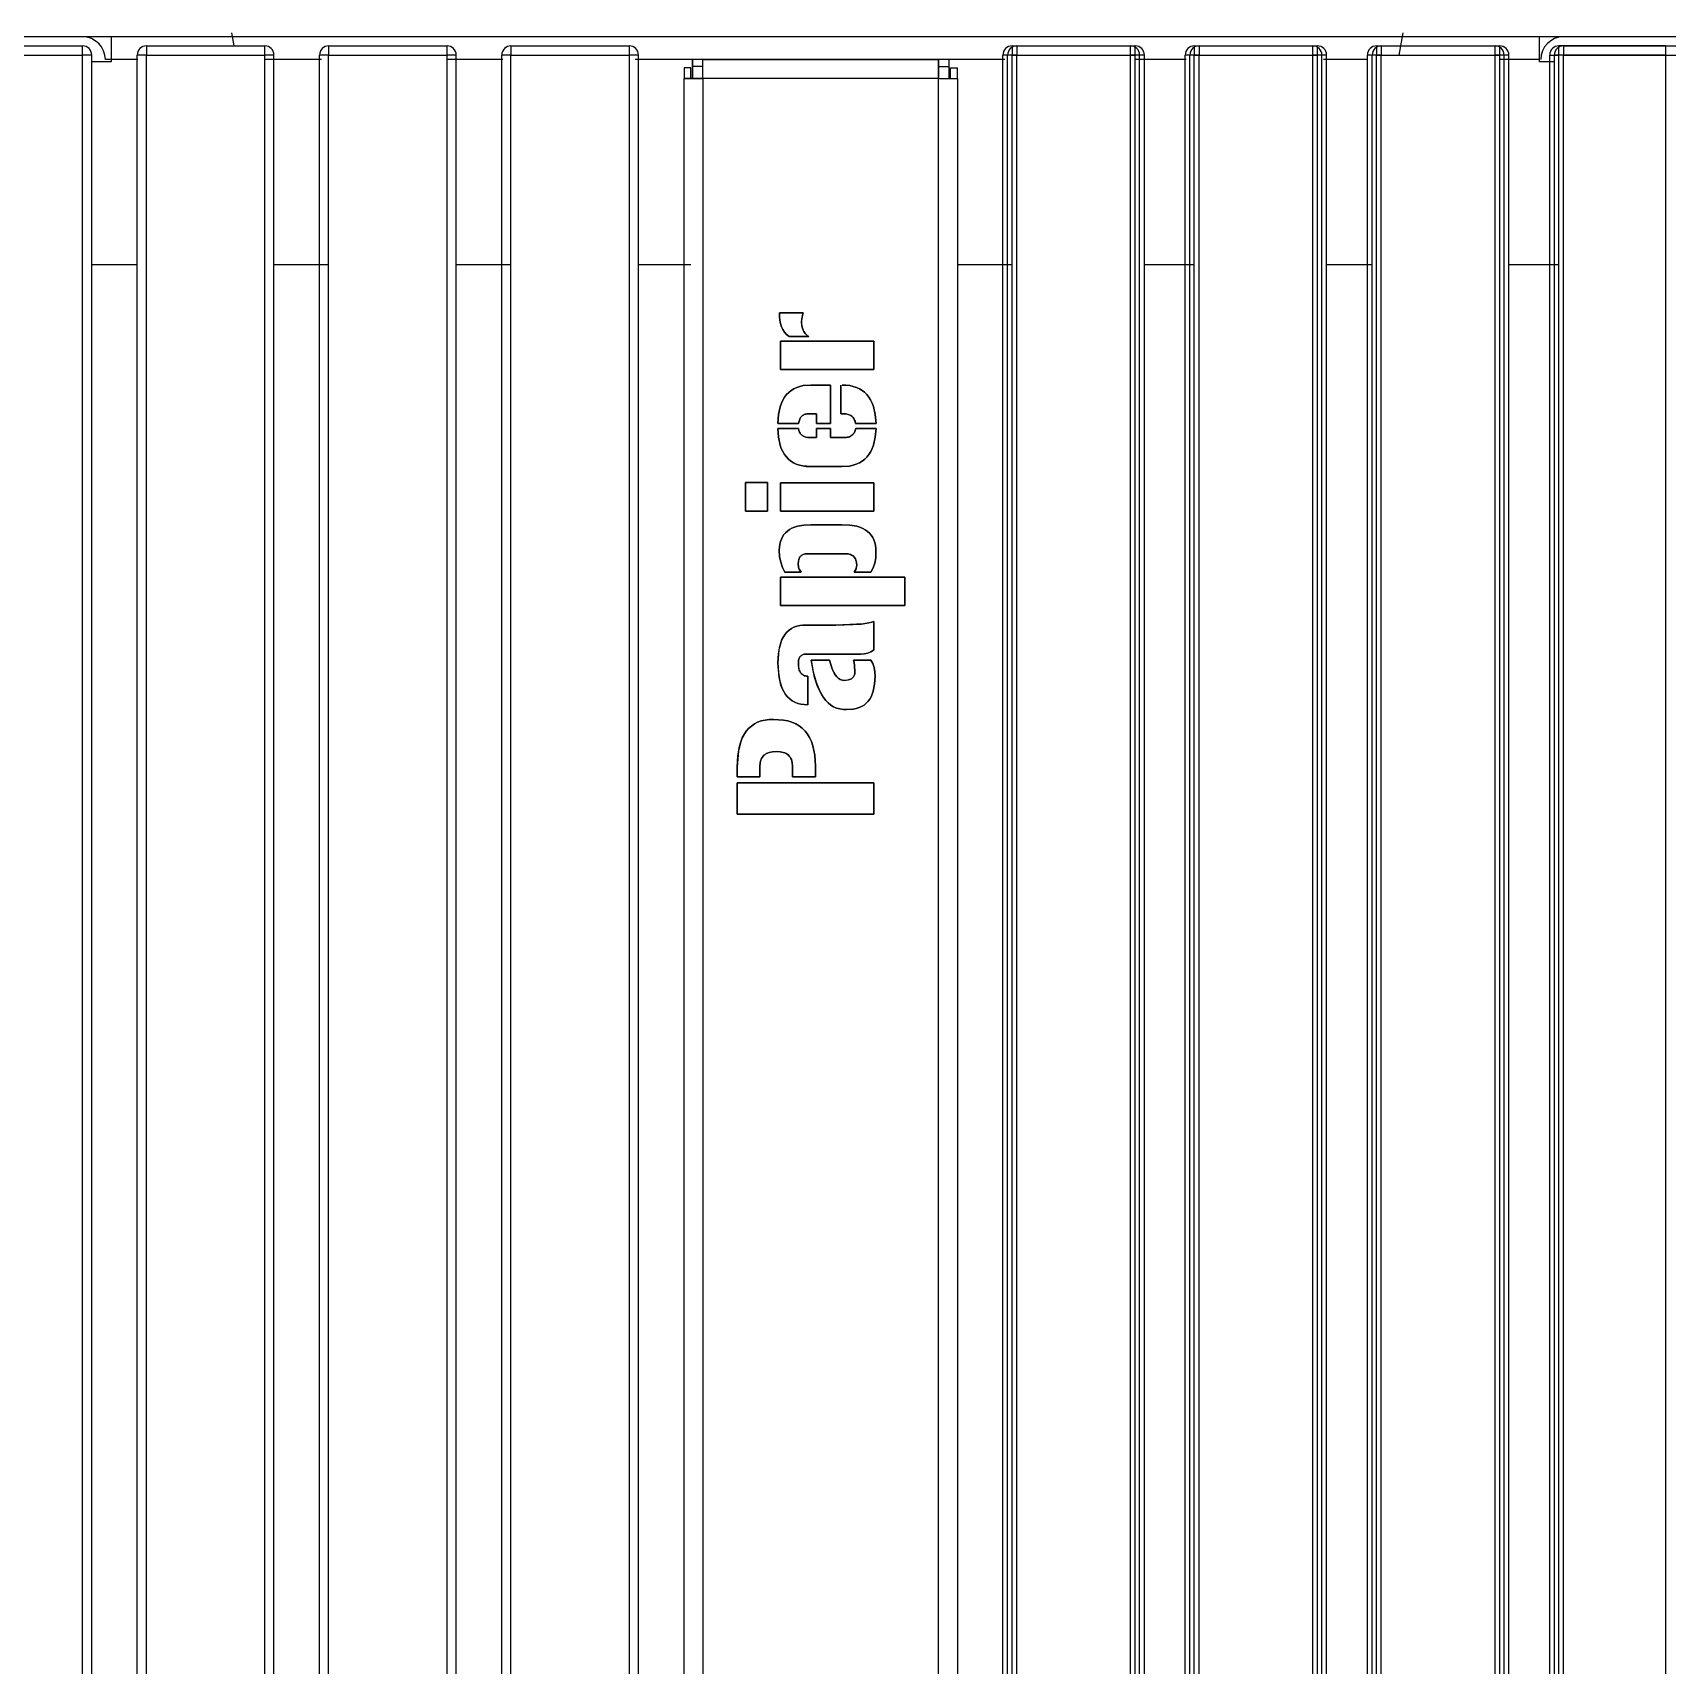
# Model space of a CAD drawing. Header units: millimetres. Extents: x 10366 to 18128, y 24546 to 29685.
# Drawn here: x 16968.2 to 17326.9, y 28093.4 to 28451.8 of the extents above; entities that cross this region are included whole.
import ezdxf

# ---------------------------------------------------------------- set-up
doc = ezdxf.new("R2010")
doc.units = ezdxf.units.MM
doc.header["$LTSCALE"] = 3
doc.layers.add('DomyÅ›lny', color=7, linetype='Continuous')

msp = doc.modelspace()

# ---------------------------------------------------------------- linework, layer by layer
at = {"layer": 'DomyÅ›lny'}
for p, q in [((16953.13, 28448.94), (16979.13, 28448.94)), ((17677.13, 28450.94), (16966.13, 28450.94)), ((16993.13, 28448.94), (17019.13, 28448.94)), ((17012.4, 28448.94), (17011.89, 28451.84)), ((17033.13, 28448.94), (17059.13, 28448.94)), ((17073.13, 28448.94), (17099.13, 28448.94)), ((17183.11, 28448.94), (17209.11, 28448.94)), ((17184.15, 28448.94), (17210.15, 28448.94)), ((17223.11, 28448.94), (17249.11, 28448.94)), ((17224.15, 28448.94), (17250.15, 28448.94)), ((17263.11, 28448.94), (17289.11, 28448.94)), ((17264.15, 28448.94), (17290.15, 28448.94)), ((17268.89, 28451.83), (17268.03, 28446.94)), ((17326.62, 28448.94), (17303.11, 28448.94)), ((17304.15, 28448.94), (17330.15, 28448.94)), ((16953.13, 28446.94), (16979.13, 28446.94)), ((16979.13, 27740.94), (16979.13, 28446.94)), ((16981.13, 27740.94), (16981.13, 28446.94)), ((16985.38, 28445.44), (16981.13, 28445.44)), ((16987.13, 28445.92), (16984.13, 28445.92)), ((16985.38, 28445.92), (16985.38, 28445.44)), ((16991.25, 28445.92), (16985.38, 28445.92)), ((16991.13, 27740.94), (16991.13, 28446.94)), ((16993.13, 27740.94), (16993.13, 28446.94)), ((16993.13, 28446.94), (17019.13, 28446.94)), ((17019.13, 27740.94), (17019.13, 28446.94)), ((17031.56, 28445.92), (17019.13, 28445.92)), ((17021.13, 27740.94), (17021.13, 28446.94)), ((17031.13, 27740.94), (17031.13, 28446.94)), ((17033.13, 27740.94), (17033.13, 28446.94)), ((17033.13, 28446.94), (17059.13, 28446.94)), ((17059.13, 27740.94), (17059.13, 28446.94)), ((17071.35, 28445.92), (17059.13, 28445.92)), ((17061.13, 27740.94), (17061.13, 28446.94)), ((17071.13, 27740.94), (17071.13, 28446.94)), ((17073.13, 27740.94), (17073.13, 28446.94)), ((17073.13, 28446.94), (17099.13, 28446.94)), ((17099.13, 27740.94), (17099.13, 28446.94)), ((17181.55, 28445.92), (17100.43, 28445.92)), ((17101.13, 27740.94), (17101.13, 28446.94)), ((17112.98, 28444.44), (17112.98, 28445.94)), ((17115.26, 28445.94), (17112.98, 28445.94)), ((17115.26, 28444.44), (17115.26, 28445.94)), ((17115.26, 28445.94), (17167, 28445.94)), ((17167, 28444.44), (17167, 28445.94)), ((17169.28, 28445.94), (17167, 28445.94)), ((17169.28, 28444.44), (17169.28, 28445.94)), ((17181.11, 27740.94), (17181.11, 28446.94)), ((17182.15, 27740.94), (17182.15, 28446.94)), ((17183.11, 27740.94), (17183.11, 28446.94)), ((17183.11, 28446.94), (17209.11, 28446.94)), ((17184.15, 27740.94), (17184.15, 28446.94)), ((17184.15, 28446.94), (17210.15, 28446.94)), ((17209.11, 27740.94), (17209.11, 28446.94)), ((17210.15, 27740.94), (17210.15, 28446.94)), ((17221.35, 28445.92), (17210.15, 28445.92)), ((17211.11, 27740.94), (17211.11, 28446.94)), ((17212.15, 27740.94), (17212.15, 28446.94)), ((17221.11, 27740.94), (17221.11, 28446.94)), ((17222.15, 27740.94), (17222.15, 28446.94)), ((17223.11, 27740.94), (17223.11, 28446.94)), ((17223.11, 28446.94), (17249.11, 28446.94)), ((17224.15, 28446.94), (17250.15, 28446.94)), ((17224.15, 27740.94), (17224.15, 28446.94)), ((17249.11, 27740.94), (17249.11, 28446.94)), ((17250.15, 27740.94), (17250.15, 28446.94)), ((17251.11, 27740.94), (17251.11, 28446.94)), ((17261.14, 28445.92), (17251.45, 28445.92)), ((17252.15, 27740.94), (17252.15, 28446.94)), ((17261.11, 27740.94), (17261.11, 28446.94)), ((17262.15, 27740.94), (17262.15, 28446.94)), ((17263.11, 27740.94), (17263.11, 28446.94)), ((17263.11, 28446.94), (17289.11, 28446.94)), ((17264.15, 28446.94), (17290.15, 28446.94)), ((17264.15, 27740.94), (17264.15, 28446.94)), ((17289.11, 27740.94), (17289.11, 28446.94)), ((17290.15, 27740.94), (17290.15, 28446.94)), ((17298.88, 28445.92), (17290.15, 28445.92)), ((17291.11, 27740.94), (17291.11, 28446.94)), ((17292.15, 27740.94), (17292.15, 28446.94)), ((17298.88, 28445.44), (17298.88, 28445.92)), ((17302.15, 28445.44), (17298.88, 28445.44)), ((17301.11, 27740.94), (17301.11, 28446.94)), ((17302.15, 27740.94), (17302.15, 28446.94)), ((17326.62, 28446.94), (17303.11, 28446.94)), ((17303.11, 27740.94), (17303.11, 28446.94)), ((17304.15, 27740.94), (17304.15, 28446.94)), ((17304.15, 28446.94), (17330.15, 28446.94)), ((17326.62, 27740.94), (17326.62, 28446.94)), ((17111.13, 28444.09), (17111.13, 28441.81)), ((17112.63, 28444.09), (17111.13, 28444.09)), ((17112.63, 28441.81), (17111.13, 28441.81)), ((17111.13, 27745.07), (17111.13, 28441.81)), ((17112.63, 28441.81), (17112.63, 28444.09)), ((17115.26, 28444.44), (17112.98, 28444.44)), ((17115.26, 28441.81), (17115.26, 27745.07)), ((17167, 28441.81), (17115.26, 28441.81)), ((17167, 28444.44), (17169.28, 28444.44)), ((17167, 27745.07), (17167, 28441.81)), ((17169.63, 28444.09), (17171.13, 28444.09)), ((17169.63, 28441.81), (17169.63, 28444.09)), ((17169.63, 28441.81), (17171.13, 28441.81)), ((17171.13, 28441.81), (17171.13, 28444.09)), ((17171.13, 28441.81), (17171.13, 27745.07)), ((17115.26, 28413.69), (17115.26, 28173.64)), ((17115.26, 28413.69), (17115.26, 28173.64)), ((17167, 28173.64), (17167, 28413.69)), ((17167, 28173.64), (17167, 28413.69)), ((16981.13, 28400.94), (16991.13, 28400.94)), ((17021.13, 28400.94), (17033.13, 28400.94)), ((17061.13, 28400.94), (17073.13, 28400.94)), ((17101.13, 28400.94), (17112.63, 28400.94)), ((17171.13, 28400.94), (17183.11, 28400.94)), ((17212.15, 28400.94), (17223.11, 28400.94)), ((17252.15, 28400.94), (17262.15, 28400.94)), ((17292.15, 28400.94), (17303.11, 28400.94)), ((17132.06, 28390.31), (17137.3, 28390.31)), ((17137.3, 28390.31), (17132.06, 28390.31)), ((17132.31, 28377.9), (17132.31, 28384.14)), ((17132.31, 28384.14), (17152.78, 28384.14)), ((17152.78, 28384.14), (17132.31, 28384.14)), ((17132.31, 28384.14), (17132.31, 28377.9)), ((17138.48, 28385.12), (17134.17, 28385.12)), ((17134.17, 28385.12), (17138.48, 28385.12)), ((17152.78, 28384.14), (17152.78, 28377.9)), ((17152.78, 28377.9), (17152.78, 28384.14)), ((17152.78, 28377.9), (17132.31, 28377.9)), ((17132.31, 28377.9), (17152.78, 28377.9)), ((17138.93, 28374.48), (17143.27, 28374.48)), ((17143.27, 28374.48), (17138.93, 28374.48)), ((17143.27, 28374.48), (17143.27, 28366.03)), ((17143.27, 28366.03), (17143.27, 28374.48)), ((17145.53, 28368.19), (17145.53, 28374.48)), ((17145.53, 28374.48), (17145.53, 28368.19)), ((17136.27, 28366.03), (17131.73, 28366.03)), ((17131.73, 28366.03), (17136.27, 28366.03)), ((17140.21, 28368.19), (17138.63, 28368.19)), ((17138.63, 28368.19), (17140.21, 28368.19)), ((17140.21, 28366.03), (17140.21, 28368.19)), ((17140.21, 28368.19), (17140.21, 28366.03)), ((17143.27, 28366.03), (17140.21, 28366.03)), ((17140.21, 28366.03), (17143.27, 28366.03)), ((17146.11, 28368.19), (17145.53, 28368.19)), ((17145.53, 28368.19), (17146.11, 28368.19)), ((17153.28, 28366.03), (17148.76, 28366.03)), ((17148.76, 28366.03), (17153.28, 28366.03)), ((17131.71, 28364.98), (17136.25, 28364.98)), ((17136.25, 28364.98), (17131.71, 28364.98)), ((17138.63, 28362.95), (17140.21, 28362.95)), ((17140.21, 28362.95), (17138.63, 28362.95)), ((17140.21, 28362.95), (17140.21, 28364.98)), ((17140.21, 28364.98), (17143.27, 28364.98)), ((17143.27, 28364.98), (17140.21, 28364.98)), ((17140.21, 28364.98), (17140.21, 28362.95)), ((17143.27, 28364.98), (17143.27, 28362.95)), ((17143.27, 28362.95), (17143.27, 28364.98)), ((17143.27, 28362.95), (17146.13, 28362.95)), ((17146.13, 28362.95), (17143.27, 28362.95)), ((17148.81, 28364.98), (17153.28, 28364.98)), ((17153.28, 28364.98), (17148.81, 28364.98)), ((17145.73, 28356.57), (17138.78, 28356.57)), ((17138.78, 28356.57), (17145.73, 28356.57)), ((17124.61, 28346.82), (17124.61, 28353.06)), ((17124.61, 28353.06), (17129.45, 28353.06)), ((17129.45, 28353.06), (17124.61, 28353.06)), ((17124.61, 28353.06), (17124.61, 28346.82)), ((17129.45, 28353.06), (17129.45, 28346.82)), ((17129.45, 28346.82), (17129.45, 28353.06)), ((17132.28, 28346.82), (17132.28, 28353.01)), ((17132.28, 28353.01), (17152.78, 28353.01)), ((17152.78, 28353.01), (17132.28, 28353.01)), ((17132.28, 28353.01), (17132.28, 28346.82)), ((17152.78, 28353.01), (17152.78, 28346.82)), ((17152.78, 28346.82), (17152.78, 28353.01)), ((17129.45, 28346.82), (17124.61, 28346.82)), ((17124.61, 28346.82), (17129.45, 28346.82)), ((17152.78, 28346.82), (17132.28, 28346.82)), ((17132.28, 28346.82), (17152.78, 28346.82)), ((17139.03, 28343.83), (17145.78, 28343.83)), ((17145.78, 28343.83), (17139.03, 28343.83)), ((17146.16, 28337.46), (17138.15, 28337.46)), ((17138.15, 28337.46), (17146.16, 28337.46)), ((17132.28, 28326.1), (17132.28, 28332.34)), ((17132.28, 28332.34), (17159.55, 28332.34)), ((17159.55, 28332.34), (17132.28, 28332.34)), ((17132.28, 28332.34), (17132.28, 28326.1)), ((17136.8, 28333.4), (17133.26, 28333.4)), ((17133.26, 28333.4), (17136.8, 28333.4)), ((17152.1, 28333.4), (17148.44, 28333.4)), ((17148.44, 28333.4), (17152.1, 28333.4)), ((17159.55, 28332.34), (17159.55, 28326.1)), ((17159.55, 28326.1), (17159.55, 28332.34)), ((17159.55, 28326.1), (17132.28, 28326.1)), ((17132.28, 28326.1), (17159.55, 28326.1)), ((17137.98, 28321.81), (17144.42, 28321.81)), ((17144.42, 28321.81), (17137.98, 28321.81)), ((17152.78, 28322.61), (17152.78, 28316.34)), ((17152.78, 28316.34), (17152.78, 28322.61)), ((17149.87, 28315.44), (17138.2, 28315.44)), ((17138.2, 28315.44), (17149.87, 28315.44)), ((17139.06, 28314.08), (17143.02, 28314.08)), ((17143.02, 28314.08), (17139.06, 28314.08)), ((17148.31, 28314.08), (17152.15, 28314.08)), ((17152.15, 28314.08), (17148.31, 28314.08)), ((17138.28, 28310.55), (17138.28, 28304.3)), ((17138.28, 28304.3), (17138.28, 28310.55)), ((17122.78, 28288.47), (17122.78, 28290.6)), ((17122.78, 28290.6), (17122.78, 28288.47)), ((17127.79, 28290.78), (17127.79, 28288.47)), ((17127.79, 28288.47), (17127.79, 28290.78)), ((17134.94, 28288.47), (17134.94, 28290.83)), ((17134.94, 28290.83), (17134.94, 28288.47)), ((17139.96, 28290.81), (17139.96, 28288.47)), ((17139.96, 28288.47), (17139.96, 28290.81)), ((17127.79, 28288.47), (17122.78, 28288.47)), ((17122.78, 28288.47), (17127.79, 28288.47)), ((17122.78, 28280.32), (17122.78, 28287.19)), ((17122.78, 28287.19), (17152.78, 28287.19)), ((17152.78, 28287.19), (17122.78, 28287.19)), ((17122.78, 28287.19), (17122.78, 28280.32)), ((17139.96, 28288.47), (17134.94, 28288.47)), ((17134.94, 28288.47), (17139.96, 28288.47)), ((17152.78, 28287.19), (17152.78, 28280.32)), ((17152.78, 28280.32), (17152.78, 28287.19)), ((17152.78, 28280.32), (17122.78, 28280.32)), ((17122.78, 28280.32), (17152.78, 28280.32))]:
    msp.add_line(p, q, dxfattribs=at)
for points in [[(16979.13, 28446.94, 0), (16979.13, 28448.94, 0)], [(16985.38, 28450.94, 0), (16985.38, 28450.94, 0), (16985.38, 28450.94, 0), (16985.38, 28450.94, 0), (16985.38, 28450.94, 0), (16985.38, 28450.94, 0), (16985.38, 28450.94, 0), (16985.38, 28450.94, 0), (16985.38, 28450.94, 0), (16985.38, 28450.94, 0), (16985.38, 28450.94, 0), (16985.38, 28450.94, 0), (16985.38, 28450.94, 0), (16985.38, 28450.93, 0), (16985.38, 28450.9, 0), (16985.38, 28450.79, 0), (16985.38, 28450.32, 0), (16985.38, 28445.92, 0)], [(16993.13, 28448.94, 0), (16993.13, 28448.94, 0), (16993.13, 28448.94, 0), (16993.13, 28448.94, 0), (16993.13, 28448.94, 0), (16993.13, 28448.94, 0), (16993.13, 28448.94, 0), (16993.13, 28448.94, 0), (16993.13, 28448.94, 0), (16993.13, 28448.94, 0), (16993.13, 28448.94, 0), (16993.13, 28448.94, 0), (16993.13, 28448.94, 0), (16993.13, 28448.94, 0), (16993.13, 28448.92, 0), (16993.13, 28448.88, 0), (16993.13, 28448.69, 0), (16993.13, 28446.94, 0)], [(17019.13, 28446.94, 0), (17019.13, 28448.94, 0)], [(17033.13, 28448.94, 0), (17033.13, 28448.94, 0), (17033.13, 28448.94, 0), (17033.13, 28448.94, 0), (17033.13, 28448.94, 0), (17033.13, 28448.94, 0), (17033.13, 28448.94, 0), (17033.13, 28448.94, 0), (17033.13, 28448.94, 0), (17033.13, 28448.94, 0), (17033.13, 28448.94, 0), (17033.13, 28448.94, 0), (17033.13, 28448.94, 0), (17033.13, 28448.94, 0), (17033.13, 28448.92, 0), (17033.13, 28448.88, 0), (17033.13, 28448.69, 0), (17033.13, 28446.94, 0)], [(17059.13, 28446.94, 0), (17059.13, 28448.94, 0)], [(17073.13, 28448.94, 0), (17073.13, 28448.94, 0), (17073.13, 28448.94, 0), (17073.13, 28448.94, 0), (17073.13, 28448.94, 0), (17073.13, 28448.94, 0), (17073.13, 28448.94, 0), (17073.13, 28448.94, 0), (17073.13, 28448.94, 0), (17073.13, 28448.94, 0), (17073.13, 28448.94, 0), (17073.13, 28448.94, 0), (17073.13, 28448.94, 0), (17073.13, 28448.94, 0), (17073.13, 28448.92, 0), (17073.13, 28448.88, 0), (17073.13, 28448.69, 0), (17073.13, 28446.94, 0)], [(17099.13, 28446.94, 0), (17099.13, 28448.94, 0)], [(17183.11, 28448.94, 0), (17183.11, 28448.94, 0), (17183.11, 28448.94, 0), (17183.11, 28448.94, 0), (17183.11, 28448.94, 0), (17183.11, 28448.94, 0), (17183.11, 28448.94, 0), (17183.11, 28448.94, 0), (17183.11, 28448.94, 0), (17183.11, 28448.94, 0), (17183.11, 28448.94, 0), (17183.11, 28448.94, 0), (17183.11, 28448.94, 0), (17183.11, 28448.94, 0), (17183.11, 28448.92, 0), (17183.11, 28448.88, 0), (17183.11, 28448.69, 0), (17183.11, 28446.94, 0)], [(17184.15, 28448.94, 0), (17184.15, 28448.94, 0), (17184.15, 28448.94, 0), (17184.15, 28448.94, 0), (17184.15, 28448.94, 0), (17184.15, 28448.94, 0), (17184.15, 28448.94, 0), (17184.15, 28448.94, 0), (17184.15, 28448.94, 0), (17184.15, 28448.94, 0), (17184.15, 28448.94, 0), (17184.15, 28448.94, 0), (17184.15, 28448.94, 0), (17184.15, 28448.94, 0), (17184.15, 28448.92, 0), (17184.15, 28448.88, 0), (17184.15, 28448.69, 0), (17184.15, 28446.94, 0)], [(17209.11, 28446.94, 0), (17209.11, 28448.94, 0)], [(17210.15, 28446.94, 0), (17210.15, 28448.94, 0)], [(17223.11, 28448.94, 0), (17223.11, 28448.94, 0), (17223.11, 28448.94, 0), (17223.11, 28448.94, 0), (17223.11, 28448.94, 0), (17223.11, 28448.94, 0), (17223.11, 28448.94, 0), (17223.11, 28448.94, 0), (17223.11, 28448.94, 0), (17223.11, 28448.94, 0), (17223.11, 28448.94, 0), (17223.11, 28448.94, 0), (17223.11, 28448.94, 0), (17223.11, 28448.94, 0), (17223.11, 28448.92, 0), (17223.11, 28448.88, 0), (17223.11, 28448.69, 0), (17223.11, 28446.94, 0)], [(17224.15, 28448.94, 0), (17224.15, 28448.94, 0), (17224.15, 28448.94, 0), (17224.15, 28448.94, 0), (17224.15, 28448.94, 0), (17224.15, 28448.94, 0), (17224.15, 28448.94, 0), (17224.15, 28448.94, 0), (17224.15, 28448.94, 0), (17224.15, 28448.94, 0), (17224.15, 28448.94, 0), (17224.15, 28448.94, 0), (17224.15, 28448.94, 0), (17224.15, 28448.94, 0), (17224.15, 28448.92, 0), (17224.15, 28448.88, 0), (17224.15, 28448.69, 0), (17224.15, 28446.94, 0)], [(17249.11, 28446.94, 0), (17249.11, 28448.94, 0)], [(17250.15, 28446.94, 0), (17250.15, 28448.94, 0)], [(17263.11, 28448.94, 0), (17263.11, 28448.94, 0), (17263.11, 28448.94, 0), (17263.11, 28448.94, 0), (17263.11, 28448.94, 0), (17263.11, 28448.94, 0), (17263.11, 28448.94, 0), (17263.11, 28448.94, 0), (17263.11, 28448.94, 0), (17263.11, 28448.94, 0), (17263.11, 28448.94, 0), (17263.11, 28448.94, 0), (17263.11, 28448.94, 0), (17263.11, 28448.94, 0), (17263.11, 28448.92, 0), (17263.11, 28448.88, 0), (17263.11, 28448.69, 0), (17263.11, 28446.94, 0)], [(17264.15, 28448.94, 0), (17264.15, 28448.94, 0), (17264.15, 28448.94, 0), (17264.15, 28448.94, 0), (17264.15, 28448.94, 0), (17264.15, 28448.94, 0), (17264.15, 28448.94, 0), (17264.15, 28448.94, 0), (17264.15, 28448.94, 0), (17264.15, 28448.94, 0), (17264.15, 28448.94, 0), (17264.15, 28448.94, 0), (17264.15, 28448.94, 0), (17264.15, 28448.94, 0), (17264.15, 28448.92, 0), (17264.15, 28448.88, 0), (17264.15, 28448.69, 0), (17264.15, 28446.94, 0)], [(17289.11, 28446.94, 0), (17289.11, 28448.94, 0)], [(17290.15, 28446.94, 0), (17290.15, 28448.94, 0)], [(17298.88, 28445.92, 0), (17298.88, 28450.94, 0)], [(17303.11, 28446.94, 0), (17303.11, 28448.94, 0)], [(17304.15, 28448.94, 0), (17304.15, 28448.94, 0), (17304.15, 28448.94, 0), (17304.15, 28448.94, 0), (17304.15, 28448.94, 0), (17304.15, 28448.94, 0), (17304.15, 28448.94, 0), (17304.15, 28448.94, 0), (17304.15, 28448.94, 0), (17304.15, 28448.94, 0), (17304.15, 28448.94, 0), (17304.15, 28448.94, 0), (17304.15, 28448.94, 0), (17304.15, 28448.94, 0), (17304.15, 28448.92, 0), (17304.15, 28448.88, 0), (17304.15, 28448.69, 0), (17304.15, 28446.94, 0)], [(17326.62, 28448.94, 0), (17328.38, 28448.94, 0), (17328.93, 28448.94, 0), (17329.06, 28448.94, 0), (17329.1, 28448.94, 0), (17329.1, 28448.94, 0), (17329.11, 28448.94, 0), (17329.11, 28448.94, 0), (17329.11, 28448.94, 0), (17329.11, 28448.94, 0), (17329.11, 28448.94, 0), (17329.11, 28448.94, 0), (17329.11, 28448.94, 0), (17329.11, 28448.94, 0), (17329.11, 28448.94, 0), (17329.11, 28448.94, 0), (17329.11, 28448.94, 0), (17329.11, 28448.94, 0), (17329.11, 28448.94, 0)], [(17326.62, 28446.94, 0), (17326.62, 28448.94, 0)], [(16981.13, 28446.94, 0), (16981.13, 28446.94, 0), (16981.13, 28446.94, 0), (16981.13, 28446.94, 0), (16981.13, 28446.94, 0), (16981.13, 28446.94, 0), (16981.13, 28446.94, 0), (16981.13, 28446.94, 0), (16981.13, 28446.94, 0), (16981.13, 28446.94, 0), (16981.13, 28446.94, 0), (16981.13, 28446.94, 0), (16981.13, 28446.94, 0), (16981.13, 28446.94, 0), (16981.12, 28446.94, 0), (16981.07, 28446.94, 0), (16980.88, 28446.94, 0), (16979.13, 28446.94, 0)], [(16993.13, 28446.94, 0), (16991.13, 28446.94, 0)], [(17021.13, 28446.94, 0), (17021.13, 28446.94, 0), (17021.13, 28446.94, 0), (17021.13, 28446.94, 0), (17021.13, 28446.94, 0), (17021.13, 28446.94, 0), (17021.13, 28446.94, 0), (17021.13, 28446.94, 0), (17021.13, 28446.94, 0), (17021.13, 28446.94, 0), (17021.13, 28446.94, 0), (17021.13, 28446.94, 0), (17021.13, 28446.94, 0), (17021.13, 28446.94, 0), (17021.12, 28446.94, 0), (17021.07, 28446.94, 0), (17020.88, 28446.94, 0), (17019.13, 28446.94, 0)], [(17033.13, 28446.94, 0), (17031.13, 28446.94, 0)], [(17061.13, 28446.94, 0), (17061.13, 28446.94, 0), (17061.13, 28446.94, 0), (17061.13, 28446.94, 0), (17061.13, 28446.94, 0), (17061.13, 28446.94, 0), (17061.13, 28446.94, 0), (17061.13, 28446.94, 0), (17061.13, 28446.94, 0), (17061.13, 28446.94, 0), (17061.13, 28446.94, 0), (17061.13, 28446.94, 0), (17061.13, 28446.94, 0), (17061.13, 28446.94, 0), (17061.12, 28446.94, 0), (17061.07, 28446.94, 0), (17060.88, 28446.94, 0), (17059.13, 28446.94, 0)], [(17073.13, 28446.94, 0), (17071.13, 28446.94, 0)], [(17101.13, 28446.94, 0), (17101.13, 28446.94, 0), (17101.13, 28446.94, 0), (17101.13, 28446.94, 0), (17101.13, 28446.94, 0), (17101.13, 28446.94, 0), (17101.13, 28446.94, 0), (17101.13, 28446.94, 0), (17101.13, 28446.94, 0), (17101.13, 28446.94, 0), (17101.13, 28446.94, 0), (17101.13, 28446.94, 0), (17101.13, 28446.94, 0), (17101.12, 28446.94, 0), (17101.07, 28446.94, 0), (17100.88, 28446.94, 0), (17099.13, 28446.94, 0)], [(17112.98, 28445.94, 0), (17112.98, 28445.94, 0), (17112.98, 28445.94, 0), (17112.98, 28445.94, 0), (17112.98, 28445.94, 0), (17112.98, 28445.94, 0), (17112.98, 28445.94, 0), (17112.98, 28445.94, 0), (17112.98, 28445.94, 0), (17112.98, 28445.94, 0), (17112.98, 28445.94, 0), (17112.98, 28445.94, 0), (17112.98, 28445.94, 0), (17112.98, 28445.93, 0), (17112.98, 28445.91, 0), (17112.98, 28445.82, 0), (17112.98, 28445.43, 0), (17112.98, 28441.81, 0)], [(17115.26, 28441.81, 0), (17115.26, 28445.94, 0)], [(17167, 28445.94, 0), (17167, 28445.94, 0), (17167, 28445.94, 0), (17167, 28445.94, 0), (17167, 28445.94, 0), (17167, 28445.94, 0), (17167, 28445.94, 0), (17167, 28445.94, 0), (17167, 28445.94, 0), (17167, 28445.94, 0), (17167, 28445.94, 0), (17167, 28445.94, 0), (17167, 28445.94, 0), (17167, 28445.93, 0), (17167, 28445.91, 0), (17167, 28445.8, 0), (17167, 28444.77, 0), (17167, 28441.81, 0)], [(17169.28, 28441.81, 0), (17169.28, 28445.94, 0)], [(17183.11, 28446.94, 0), (17181.11, 28446.94, 0)], [(17184.15, 28446.94, 0), (17182.15, 28446.94, 0)], [(17211.11, 28446.94, 0), (17211.11, 28446.94, 0), (17211.11, 28446.94, 0), (17211.11, 28446.94, 0), (17211.11, 28446.94, 0), (17211.11, 28446.94, 0), (17211.11, 28446.94, 0), (17211.11, 28446.94, 0), (17211.11, 28446.94, 0), (17211.11, 28446.94, 0), (17211.11, 28446.94, 0), (17211.11, 28446.94, 0), (17211.11, 28446.94, 0), (17211.1, 28446.94, 0), (17211.09, 28446.94, 0), (17211.05, 28446.94, 0), (17210.86, 28446.94, 0), (17209.11, 28446.94, 0)], [(17212.15, 28446.94, 0), (17212.15, 28446.94, 0), (17212.15, 28446.94, 0), (17212.15, 28446.94, 0), (17212.15, 28446.94, 0), (17212.15, 28446.94, 0), (17212.15, 28446.94, 0), (17212.15, 28446.94, 0), (17212.15, 28446.94, 0), (17212.15, 28446.94, 0), (17212.15, 28446.94, 0), (17212.15, 28446.94, 0), (17212.15, 28446.94, 0), (17212.15, 28446.94, 0), (17212.14, 28446.94, 0), (17212.09, 28446.94, 0), (17211.91, 28446.94, 0), (17210.15, 28446.94, 0)], [(17223.11, 28446.94, 0), (17221.11, 28446.94, 0)], [(17224.15, 28446.94, 0), (17222.15, 28446.94, 0)], [(17251.11, 28446.94, 0), (17251.11, 28446.94, 0), (17251.11, 28446.94, 0), (17251.11, 28446.94, 0), (17251.11, 28446.94, 0), (17251.11, 28446.94, 0), (17251.11, 28446.94, 0), (17251.11, 28446.94, 0), (17251.11, 28446.94, 0), (17251.11, 28446.94, 0), (17251.11, 28446.94, 0), (17251.11, 28446.94, 0), (17251.1, 28446.94, 0), (17251.09, 28446.94, 0), (17251.05, 28446.94, 0), (17250.86, 28446.94, 0), (17249.11, 28446.94, 0)], [(17252.15, 28446.94, 0), (17252.15, 28446.94, 0), (17252.15, 28446.94, 0), (17252.15, 28446.94, 0), (17252.15, 28446.94, 0), (17252.15, 28446.94, 0), (17252.15, 28446.94, 0), (17252.15, 28446.94, 0), (17252.15, 28446.94, 0), (17252.15, 28446.94, 0), (17252.15, 28446.94, 0), (17252.15, 28446.94, 0), (17252.15, 28446.94, 0), (17252.15, 28446.94, 0), (17252.14, 28446.94, 0), (17252.09, 28446.94, 0), (17251.91, 28446.94, 0), (17250.15, 28446.94, 0)], [(17263.11, 28446.94, 0), (17261.11, 28446.94, 0)], [(17264.15, 28446.94, 0), (17262.15, 28446.94, 0)], [(17291.11, 28446.94, 0), (17291.11, 28446.94, 0), (17291.11, 28446.94, 0), (17291.11, 28446.94, 0), (17291.11, 28446.94, 0), (17291.11, 28446.94, 0), (17291.11, 28446.94, 0), (17291.11, 28446.94, 0), (17291.11, 28446.94, 0), (17291.11, 28446.94, 0), (17291.11, 28446.94, 0), (17291.11, 28446.94, 0), (17291.11, 28446.94, 0), (17291.1, 28446.94, 0), (17291.09, 28446.94, 0), (17291.05, 28446.94, 0), (17290.86, 28446.94, 0), (17289.11, 28446.94, 0)], [(17292.15, 28446.94, 0), (17292.15, 28446.94, 0), (17292.15, 28446.94, 0), (17292.15, 28446.94, 0), (17292.15, 28446.94, 0), (17292.15, 28446.94, 0), (17292.15, 28446.94, 0), (17292.15, 28446.94, 0), (17292.15, 28446.94, 0), (17292.15, 28446.94, 0), (17292.15, 28446.94, 0), (17292.15, 28446.94, 0), (17292.15, 28446.94, 0), (17292.15, 28446.94, 0), (17292.14, 28446.94, 0), (17292.09, 28446.94, 0), (17291.91, 28446.94, 0), (17290.15, 28446.94, 0)], [(17301.11, 28446.94, 0), (17301.11, 28446.94, 0), (17301.11, 28446.94, 0), (17301.11, 28446.94, 0), (17301.11, 28446.94, 0), (17301.11, 28446.94, 0), (17301.11, 28446.94, 0), (17301.11, 28446.94, 0), (17301.11, 28446.94, 0), (17301.11, 28446.94, 0), (17301.11, 28446.94, 0), (17301.11, 28446.94, 0), (17301.11, 28446.94, 0), (17301.12, 28446.94, 0), (17301.16, 28446.94, 0), (17301.35, 28446.94, 0), (17303.11, 28446.94, 0)], [(17304.15, 28446.94, 0), (17302.15, 28446.94, 0)], [(17326.62, 28446.94, 0), (17329.79, 28446.94, 0), (17330.79, 28446.94, 0), (17331.03, 28446.94, 0), (17331.09, 28446.94, 0), (17331.1, 28446.94, 0), (17331.1, 28446.94, 0), (17331.11, 28446.94, 0), (17331.11, 28446.94, 0), (17331.11, 28446.94, 0), (17331.11, 28446.94, 0), (17331.11, 28446.94, 0), (17331.11, 28446.94, 0), (17331.11, 28446.94, 0), (17331.11, 28446.94, 0), (17331.11, 28446.94, 0), (17331.11, 28446.94, 0), (17331.11, 28446.94, 0), (17331.11, 28446.94, 0)], [(17111.13, 28441.81, 0), (17111.13, 28441.81, 0), (17111.13, 28441.81, 0), (17111.13, 28441.81, 0), (17111.13, 28441.81, 0), (17111.13, 28441.81, 0), (17111.13, 28441.81, 0), (17111.13, 28441.81, 0), (17111.13, 28441.81, 0), (17111.13, 28441.81, 0), (17111.13, 28441.81, 0), (17111.13, 28441.81, 0), (17111.14, 28441.81, 0), (17111.16, 28441.81, 0), (17111.25, 28441.81, 0), (17111.64, 28441.81, 0), (17115.26, 28441.81, 0)], [(17115.26, 28441.81, 0), (17112.63, 28441.81, 0)], [(17112.98, 28441.81, 0), (17112.98, 28444.44, 0)], [(17115.26, 28441.81, 0), (17115.26, 28444.44, 0)], [(17167, 28441.81, 0), (17167, 28444.44, 0)], [(17167, 28441.81, 0), (17171.13, 28441.81, 0)], [(17167, 28441.81, 0), (17169.63, 28441.81, 0)], [(17169.28, 28441.81, 0), (17169.28, 28444.44, 0)], [(17134.17, 28385.12, 0), (17133.64, 28385.58, 0), (17133.19, 28386.1, 0), (17132.81, 28386.67, 0), (17132.51, 28387.3, 0), (17132.28, 28387.97, 0), (17132.13, 28388.7, 0), (17132.06, 28389.48, 0), (17132.06, 28390.31, 0)], [(17132.06, 28390.31, 0), (17132.06, 28389.48, 0), (17132.13, 28388.7, 0), (17132.28, 28387.97, 0), (17132.51, 28387.3, 0), (17132.81, 28386.67, 0), (17133.19, 28386.1, 0), (17133.64, 28385.58, 0), (17134.17, 28385.12, 0)], [(17138.48, 28385.12, 0), (17138.22, 28385.31, 0), (17137.99, 28385.52, 0), (17137.77, 28385.75, 0), (17137.58, 28386, 0), (17137.42, 28386.27, 0), (17137.27, 28386.56, 0), (17137.05, 28387.2, 0), (17136.98, 28387.55, 0), (17136.92, 28388.27, 0), (17136.98, 28389.05, 0), (17137.11, 28389.67, 0), (17137.3, 28390.31, 0)], [(17137.3, 28390.31, 0), (17137.06, 28389.46, 0), (17136.94, 28388.66, 0), (17136.93, 28387.9, 0), (17136.98, 28387.55, 0), (17137.05, 28387.2, 0), (17137.27, 28386.56, 0), (17137.42, 28386.27, 0), (17137.58, 28386, 0), (17137.77, 28385.75, 0), (17137.99, 28385.52, 0), (17138.22, 28385.31, 0), (17138.48, 28385.12, 0)], [(17131.73, 28366.03, 0), (17131.89, 28368.02, 0), (17132.26, 28369.74, 0), (17132.52, 28370.5, 0), (17132.84, 28371.19, 0), (17133.21, 28371.82, 0), (17133.63, 28372.38, 0), (17134.11, 28372.88, 0), (17134.64, 28373.31, 0), (17135.22, 28373.67, 0), (17135.86, 28373.97, 0), (17136.55, 28374.19, 0), (17137.29, 28374.36, 0), (17138.08, 28374.45, 0), (17138.93, 28374.48, 0)], [(17138.93, 28374.48, 0), (17137.29, 28374.36, 0), (17136.55, 28374.19, 0), (17135.86, 28373.97, 0), (17135.22, 28373.67, 0), (17134.64, 28373.31, 0), (17134.11, 28372.88, 0), (17133.63, 28372.38, 0), (17133.21, 28371.82, 0), (17132.84, 28371.19, 0), (17132.52, 28370.5, 0), (17132.26, 28369.74, 0), (17131.89, 28368.02, 0), (17131.73, 28366.03, 0)], [(17145.8, 28374.48, 0), (17147.49, 28374.36, 0), (17148.25, 28374.2, 0), (17148.95, 28373.97, 0), (17149.61, 28373.68, 0), (17150.21, 28373.32, 0), (17150.75, 28372.89, 0), (17151.25, 28372.4, 0), (17151.69, 28371.83, 0), (17152.08, 28371.21, 0), (17152.41, 28370.51, 0), (17152.69, 28369.75, 0), (17153.09, 28368.02, 0), (17153.28, 28366.03, 0)], [(17153.28, 28366.03, 0), (17153.09, 28368.02, 0), (17152.69, 28369.75, 0), (17152.41, 28370.51, 0), (17152.08, 28371.21, 0), (17151.69, 28371.83, 0), (17151.25, 28372.4, 0), (17150.75, 28372.89, 0), (17150.21, 28373.32, 0), (17149.61, 28373.68, 0), (17148.95, 28373.97, 0), (17148.25, 28374.2, 0), (17147.49, 28374.36, 0), (17146.67, 28374.46, 0), (17145.8, 28374.48, 0)], [(17138.63, 28368.19, 0), (17138.13, 28368.17, 0), (17137.91, 28368.13, 0), (17137.69, 28368.07, 0), (17137.49, 28368, 0), (17137.31, 28367.91, 0), (17137.14, 28367.8, 0), (17136.99, 28367.67, 0), (17136.85, 28367.53, 0), (17136.72, 28367.37, 0), (17136.61, 28367.19, 0), (17136.51, 28366.99, 0), (17136.36, 28366.55, 0), (17136.27, 28366.03, 0)], [(17136.27, 28366.03, 0), (17136.36, 28366.55, 0), (17136.51, 28366.99, 0), (17136.61, 28367.19, 0), (17136.72, 28367.37, 0), (17136.85, 28367.53, 0), (17136.99, 28367.67, 0), (17137.14, 28367.8, 0), (17137.31, 28367.91, 0), (17137.49, 28368, 0), (17137.69, 28368.07, 0), (17137.91, 28368.13, 0), (17138.13, 28368.17, 0), (17138.63, 28368.19, 0)], [(17148.76, 28366.03, 0), (17148.65, 28366.54, 0), (17148.57, 28366.76, 0), (17148.48, 28366.97, 0), (17148.36, 28367.17, 0), (17148.24, 28367.35, 0), (17148.09, 28367.51, 0), (17147.94, 28367.65, 0), (17147.76, 28367.78, 0), (17147.57, 28367.88, 0), (17147.37, 28367.98, 0), (17147.15, 28368.05, 0), (17146.66, 28368.15, 0), (17146.11, 28368.19, 0)], [(17146.11, 28368.19, 0), (17146.66, 28368.15, 0), (17147.15, 28368.05, 0), (17147.37, 28367.98, 0), (17147.57, 28367.88, 0), (17147.76, 28367.78, 0), (17147.94, 28367.65, 0), (17148.09, 28367.51, 0), (17148.24, 28367.35, 0), (17148.36, 28367.17, 0), (17148.48, 28366.97, 0), (17148.57, 28366.76, 0), (17148.65, 28366.54, 0), (17148.76, 28366.03, 0)], [(17138.78, 28356.57, 0), (17137.17, 28356.72, 0), (17136.44, 28356.89, 0), (17135.76, 28357.12, 0), (17135.14, 28357.42, 0), (17134.56, 28357.78, 0), (17134.04, 28358.21, 0), (17133.58, 28358.7, 0), (17133.16, 28359.26, 0), (17132.8, 28359.88, 0), (17132.48, 28360.57, 0), (17132.22, 28361.32, 0), (17131.86, 28363.02, 0), (17131.71, 28364.98, 0)], [(17131.71, 28364.98, 0), (17131.86, 28363.02, 0), (17132.22, 28361.32, 0), (17132.48, 28360.57, 0), (17132.8, 28359.88, 0), (17133.16, 28359.26, 0), (17133.58, 28358.7, 0), (17134.04, 28358.21, 0), (17134.56, 28357.78, 0), (17135.14, 28357.42, 0), (17135.76, 28357.12, 0), (17136.44, 28356.89, 0), (17137.17, 28356.72, 0), (17137.95, 28356.61, 0), (17138.78, 28356.57, 0)], [(17136.25, 28364.98, 0), (17136.33, 28364.52, 0), (17136.4, 28364.32, 0), (17136.48, 28364.13, 0), (17136.58, 28363.95, 0), (17136.69, 28363.79, 0), (17136.81, 28363.64, 0), (17136.96, 28363.5, 0), (17137.11, 28363.38, 0), (17137.28, 28363.28, 0), (17137.47, 28363.19, 0), (17137.89, 28363.05, 0), (17138.24, 28362.98, 0), (17138.63, 28362.95, 0)], [(17138.63, 28362.95, 0), (17138.12, 28363, 0), (17137.67, 28363.11, 0), (17137.47, 28363.19, 0), (17137.28, 28363.28, 0), (17137.11, 28363.38, 0), (17136.96, 28363.5, 0), (17136.81, 28363.64, 0), (17136.69, 28363.79, 0), (17136.58, 28363.95, 0), (17136.48, 28364.13, 0), (17136.4, 28364.32, 0), (17136.33, 28364.52, 0), (17136.25, 28364.98, 0)], [(17153.28, 28364.98, 0), (17153.11, 28363.01, 0), (17152.71, 28361.31, 0), (17152.43, 28360.56, 0), (17152.1, 28359.87, 0), (17151.71, 28359.25, 0), (17151.27, 28358.69, 0), (17150.77, 28358.2, 0), (17150.21, 28357.77, 0), (17149.6, 28357.41, 0), (17148.94, 28357.11, 0), (17148.22, 28356.88, 0), (17147.44, 28356.71, 0), (17145.73, 28356.57, 0)], [(17145.73, 28356.57, 0), (17147.44, 28356.71, 0), (17148.22, 28356.88, 0), (17148.94, 28357.11, 0), (17149.6, 28357.41, 0), (17150.21, 28357.77, 0), (17150.77, 28358.2, 0), (17151.27, 28358.69, 0), (17151.71, 28359.25, 0), (17152.1, 28359.87, 0), (17152.43, 28360.56, 0), (17152.71, 28361.31, 0), (17153.11, 28363.01, 0), (17153.28, 28364.98, 0)], [(17146.13, 28362.95, 0), (17146.69, 28362.98, 0), (17147.19, 28363.08, 0), (17147.42, 28363.15, 0), (17147.63, 28363.24, 0), (17147.82, 28363.35, 0), (17147.99, 28363.47, 0), (17148.15, 28363.6, 0), (17148.3, 28363.75, 0), (17148.42, 28363.92, 0), (17148.53, 28364.1, 0), (17148.63, 28364.29, 0), (17148.71, 28364.51, 0), (17148.81, 28364.98, 0)], [(17148.81, 28364.98, 0), (17148.71, 28364.51, 0), (17148.63, 28364.29, 0), (17148.53, 28364.1, 0), (17148.42, 28363.92, 0), (17148.3, 28363.75, 0), (17148.15, 28363.6, 0), (17147.99, 28363.47, 0), (17147.82, 28363.35, 0), (17147.63, 28363.24, 0), (17147.42, 28363.15, 0), (17146.95, 28363.02, 0), (17146.56, 28362.97, 0), (17146.13, 28362.95, 0)], [(17132.01, 28338.21, 0), (17132.14, 28339.54, 0), (17132.29, 28340.13, 0), (17132.49, 28340.68, 0), (17132.74, 28341.19, 0), (17133.04, 28341.65, 0), (17133.4, 28342.07, 0), (17133.81, 28342.44, 0), (17134.28, 28342.77, 0), (17134.8, 28343.05, 0), (17135.37, 28343.29, 0), (17136, 28343.49, 0), (17137.41, 28343.75, 0), (17139.03, 28343.83, 0)], [(17139.03, 28343.83, 0), (17137.41, 28343.75, 0), (17136, 28343.49, 0), (17135.37, 28343.29, 0), (17134.8, 28343.05, 0), (17134.28, 28342.77, 0), (17133.81, 28342.44, 0), (17133.4, 28342.07, 0), (17133.04, 28341.65, 0), (17132.74, 28341.19, 0), (17132.49, 28340.68, 0), (17132.29, 28340.13, 0), (17132.14, 28339.54, 0), (17132.05, 28338.9, 0), (17132.01, 28338.21, 0)], [(17145.78, 28343.83, 0), (17147.54, 28343.75, 0), (17149.07, 28343.48, 0), (17149.74, 28343.27, 0), (17150.36, 28343.01, 0), (17150.91, 28342.71, 0), (17151.41, 28342.36, 0), (17151.85, 28341.96, 0), (17152.23, 28341.51, 0), (17152.55, 28341.02, 0), (17152.81, 28340.48, 0), (17153.01, 28339.89, 0), (17153.15, 28339.25, 0), (17153.23, 28338.57, 0), (17153.25, 28337.84, 0)], [(17153.25, 28337.84, 0), (17153.23, 28338.57, 0), (17153.15, 28339.25, 0), (17153.01, 28339.89, 0), (17152.81, 28340.48, 0), (17152.55, 28341.02, 0), (17152.23, 28341.51, 0), (17151.85, 28341.96, 0), (17151.41, 28342.36, 0), (17150.91, 28342.71, 0), (17150.36, 28343.01, 0), (17149.74, 28343.27, 0), (17149.07, 28343.48, 0), (17147.54, 28343.75, 0), (17145.78, 28343.83, 0)], [(17133.26, 28333.4, 0), (17132.73, 28334.46, 0), (17132.35, 28335.62, 0), (17132.11, 28336.87, 0), (17132.01, 28338.21, 0)], [(17132.01, 28338.21, 0), (17132.11, 28336.87, 0), (17132.35, 28335.62, 0), (17132.73, 28334.46, 0), (17133.26, 28333.4, 0)], [(17138.15, 28337.46, 0), (17137.69, 28337.42, 0), (17137.48, 28337.37, 0), (17137.29, 28337.31, 0), (17137.11, 28337.23, 0), (17136.95, 28337.13, 0), (17136.8, 28337.02, 0), (17136.67, 28336.89, 0), (17136.56, 28336.75, 0), (17136.46, 28336.58, 0), (17136.38, 28336.41, 0), (17136.31, 28336.21, 0), (17136.26, 28336, 0), (17136.22, 28335.78, 0), (17136.2, 28335.28, 0)], [(17136.2, 28335.28, 0), (17136.22, 28335.78, 0), (17136.31, 28336.21, 0), (17136.38, 28336.41, 0), (17136.46, 28336.58, 0), (17136.56, 28336.75, 0), (17136.67, 28336.89, 0), (17136.8, 28337.02, 0), (17136.95, 28337.13, 0), (17137.11, 28337.23, 0), (17137.29, 28337.31, 0), (17137.48, 28337.37, 0), (17137.69, 28337.42, 0), (17138.15, 28337.46, 0)], [(17149.02, 28334.9, 0), (17148.97, 28335.53, 0), (17148.91, 28335.82, 0), (17148.83, 28336.08, 0), (17148.73, 28336.32, 0), (17148.6, 28336.53, 0), (17148.46, 28336.73, 0), (17148.29, 28336.9, 0), (17148.1, 28337.05, 0), (17147.89, 28337.17, 0), (17147.65, 28337.28, 0), (17147.4, 28337.36, 0), (17147.12, 28337.42, 0), (17146.82, 28337.45, 0), (17146.16, 28337.46, 0)], [(17146.16, 28337.46, 0), (17146.82, 28337.45, 0), (17147.12, 28337.42, 0), (17147.4, 28337.36, 0), (17147.65, 28337.28, 0), (17147.89, 28337.17, 0), (17148.1, 28337.05, 0), (17148.29, 28336.9, 0), (17148.46, 28336.73, 0), (17148.6, 28336.53, 0), (17148.73, 28336.32, 0), (17148.83, 28336.08, 0), (17148.91, 28335.82, 0), (17148.97, 28335.53, 0), (17149.02, 28334.9, 0)], [(17153.25, 28337.84, 0), (17153.19, 28336.57, 0), (17152.98, 28335.41, 0), (17152.61, 28334.35, 0), (17152.1, 28333.4, 0)], [(17152.1, 28333.4, 0), (17152.61, 28334.35, 0), (17152.98, 28335.41, 0), (17153.19, 28336.57, 0), (17153.25, 28337.84, 0)], [(17136.2, 28335.28, 0), (17136.2, 28335.02, 0), (17136.22, 28334.78, 0), (17136.26, 28334.53, 0), (17136.32, 28334.29, 0), (17136.41, 28334.06, 0), (17136.52, 28333.83, 0), (17136.8, 28333.4, 0)], [(17136.8, 28333.4, 0), (17136.52, 28333.83, 0), (17136.41, 28334.06, 0), (17136.32, 28334.29, 0), (17136.26, 28334.53, 0), (17136.22, 28334.78, 0), (17136.2, 28335.02, 0), (17136.2, 28335.28, 0)], [(17148.44, 28333.4, 0), (17148.69, 28333.76, 0), (17148.87, 28334.14, 0), (17148.93, 28334.33, 0), (17148.98, 28334.52, 0), (17149.01, 28334.71, 0), (17149.02, 28334.9, 0)], [(17149.02, 28334.9, 0), (17149.01, 28334.71, 0), (17148.98, 28334.52, 0), (17148.93, 28334.33, 0), (17148.87, 28334.14, 0), (17148.69, 28333.76, 0), (17148.44, 28333.4, 0)], [(17131.73, 28313.53, 0), (17131.84, 28315.49, 0), (17132.13, 28317.18, 0), (17132.35, 28317.93, 0), (17132.62, 28318.61, 0), (17132.94, 28319.23, 0), (17133.31, 28319.78, 0), (17133.72, 28320.26, 0), (17134.18, 28320.68, 0), (17134.7, 28321.03, 0), (17135.26, 28321.32, 0), (17135.86, 28321.54, 0), (17136.52, 28321.7, 0), (17137.23, 28321.79, 0), (17137.98, 28321.81, 0)], [(17137.98, 28321.81, 0), (17137.23, 28321.79, 0), (17136.52, 28321.7, 0), (17135.86, 28321.54, 0), (17135.26, 28321.32, 0), (17134.7, 28321.03, 0), (17134.18, 28320.68, 0), (17133.72, 28320.26, 0), (17133.31, 28319.78, 0), (17132.94, 28319.23, 0), (17132.62, 28318.61, 0), (17132.35, 28317.93, 0), (17131.96, 28316.37, 0), (17131.73, 28313.53, 0)], [(17144.42, 28321.81, 0), (17149.97, 28322.01, 0), (17151.72, 28322.26, 0), (17152.33, 28322.42, 0), (17152.58, 28322.51, 0), (17152.78, 28322.61, 0)], [(17152.78, 28322.61, 0), (17152.58, 28322.51, 0), (17152.05, 28322.34, 0), (17150.48, 28322.06, 0), (17144.42, 28321.81, 0)], [(17152.78, 28316.34, 0), (17152.14, 28315.95, 0), (17151.45, 28315.66, 0), (17150.69, 28315.49, 0), (17149.87, 28315.44, 0)], [(17149.87, 28315.44, 0), (17150.64, 28315.49, 0), (17151.4, 28315.65, 0), (17151.77, 28315.78, 0), (17152.12, 28315.93, 0), (17152.46, 28316.12, 0), (17152.78, 28316.34, 0)], [(17138.28, 28304.3, 0), (17137.49, 28304.33, 0), (17136.76, 28304.43, 0), (17136.07, 28304.61, 0), (17135.43, 28304.86, 0), (17134.85, 28305.18, 0), (17134.31, 28305.57, 0), (17133.83, 28306.04, 0), (17133.39, 28306.58, 0), (17133.01, 28307.2, 0), (17132.68, 28307.88, 0), (17132.39, 28308.64, 0), (17131.98, 28310.38, 0), (17131.73, 28313.53, 0)], [(17131.73, 28313.53, 0), (17131.85, 28311.36, 0), (17132.16, 28309.47, 0), (17132.68, 28307.88, 0), (17133.01, 28307.2, 0), (17133.39, 28306.58, 0), (17133.83, 28306.04, 0), (17134.31, 28305.57, 0), (17134.85, 28305.18, 0), (17135.43, 28304.86, 0), (17136.07, 28304.61, 0), (17136.76, 28304.43, 0), (17137.49, 28304.33, 0), (17138.28, 28304.3, 0)], [(17138.2, 28315.44, 0), (17137.72, 28315.42, 0), (17137.5, 28315.39, 0), (17137.3, 28315.33, 0), (17137.12, 28315.26, 0), (17136.95, 28315.18, 0), (17136.8, 28315.07, 0), (17136.67, 28314.95, 0), (17136.55, 28314.81, 0), (17136.45, 28314.65, 0), (17136.37, 28314.47, 0), (17136.31, 28314.28, 0), (17136.26, 28314.07, 0), (17136.23, 28313.84, 0), (17136.22, 28313.33, 0)], [(17136.22, 28313.33, 0), (17136.23, 28313.84, 0), (17136.26, 28314.07, 0), (17136.31, 28314.28, 0), (17136.37, 28314.47, 0), (17136.45, 28314.65, 0), (17136.55, 28314.81, 0), (17136.67, 28314.95, 0), (17136.8, 28315.07, 0), (17136.95, 28315.18, 0), (17137.12, 28315.26, 0), (17137.3, 28315.33, 0), (17137.5, 28315.39, 0), (17137.72, 28315.42, 0), (17138.2, 28315.44, 0)], [(17136.22, 28313.33, 0), (17136.25, 28312.71, 0), (17136.35, 28312.16, 0), (17136.42, 28311.92, 0), (17136.51, 28311.69, 0), (17136.62, 28311.49, 0), (17136.74, 28311.3, 0), (17136.87, 28311.14, 0), (17137.03, 28311, 0), (17137.19, 28310.87, 0), (17137.38, 28310.77, 0), (17137.58, 28310.68, 0), (17137.8, 28310.62, 0), (17138.03, 28310.57, 0), (17138.28, 28310.55, 0)], [(17138.28, 28310.55, 0), (17138.03, 28310.57, 0), (17137.8, 28310.62, 0), (17137.58, 28310.68, 0), (17137.38, 28310.77, 0), (17137.19, 28310.87, 0), (17137.03, 28311, 0), (17136.87, 28311.14, 0), (17136.74, 28311.3, 0), (17136.62, 28311.49, 0), (17136.51, 28311.69, 0), (17136.42, 28311.92, 0), (17136.29, 28312.42, 0), (17136.24, 28312.85, 0), (17136.22, 28313.33, 0)], [(17146.81, 28303.25, 0), (17146.04, 28303.27, 0), (17145.31, 28303.39, 0), (17144.62, 28303.59, 0), (17143.96, 28303.88, 0), (17143.35, 28304.25, 0), (17142.77, 28304.71, 0), (17142.23, 28305.26, 0), (17141.72, 28305.89, 0), (17141.26, 28306.61, 0), (17140.44, 28308.31, 0), (17139.77, 28310.36, 0), (17139.06, 28314.08, 0)], [(17139.06, 28314.08, 0), (17139.5, 28311.52, 0), (17140.09, 28309.29, 0), (17140.83, 28307.42, 0), (17141.72, 28305.89, 0), (17142.23, 28305.26, 0), (17142.77, 28304.71, 0), (17143.35, 28304.25, 0), (17143.96, 28303.88, 0), (17144.62, 28303.59, 0), (17145.31, 28303.39, 0), (17146.04, 28303.27, 0), (17146.81, 28303.25, 0)], [(17143.02, 28314.08, 0), (17143.63, 28312.2, 0), (17143.97, 28311.45, 0), (17144.35, 28310.83, 0), (17144.75, 28310.34, 0), (17144.96, 28310.14, 0), (17145.18, 28309.98, 0), (17145.41, 28309.84, 0), (17145.64, 28309.75, 0), (17145.88, 28309.68, 0), (17146.13, 28309.64, 0)], [(17146.13, 28309.64, 0), (17145.88, 28309.68, 0), (17145.64, 28309.75, 0), (17145.41, 28309.84, 0), (17145.18, 28309.98, 0), (17144.96, 28310.14, 0), (17144.75, 28310.34, 0), (17144.55, 28310.57, 0), (17144.16, 28311.12, 0), (17143.8, 28311.81, 0), (17143.47, 28312.62, 0), (17143.02, 28314.08, 0)], [(17148.61, 28311.52, 0), (17148.54, 28312.95, 0), (17148.44, 28313.56, 0), (17148.31, 28314.08, 0)], [(17148.31, 28314.08, 0), (17148.44, 28313.56, 0), (17148.54, 28312.95, 0), (17148.61, 28311.52, 0)], [(17152.15, 28314.08, 0), (17152.36, 28313.73, 0), (17152.55, 28313.35, 0), (17152.83, 28312.51, 0), (17153, 28311.56, 0), (17153.05, 28310.5, 0)], [(17153.05, 28310.5, 0), (17153, 28311.56, 0), (17152.83, 28312.51, 0), (17152.55, 28313.35, 0), (17152.36, 28313.73, 0), (17152.15, 28314.08, 0)], [(17146.13, 28309.64, 0), (17146.73, 28309.68, 0), (17147.25, 28309.78, 0), (17147.68, 28309.93, 0), (17147.87, 28310.03, 0), (17148.03, 28310.14, 0), (17148.18, 28310.26, 0), (17148.3, 28310.4, 0), (17148.4, 28310.55, 0), (17148.49, 28310.72, 0), (17148.55, 28310.9, 0), (17148.59, 28311.09, 0), (17148.61, 28311.3, 0), (17148.61, 28311.52, 0)], [(17148.61, 28311.52, 0), (17148.61, 28311.3, 0), (17148.59, 28311.09, 0), (17148.55, 28310.9, 0), (17148.49, 28310.72, 0), (17148.4, 28310.55, 0), (17148.3, 28310.4, 0), (17148.18, 28310.26, 0), (17148.03, 28310.14, 0), (17147.87, 28310.03, 0), (17147.68, 28309.93, 0), (17147.47, 28309.85, 0), (17147, 28309.72, 0), (17146.13, 28309.64, 0)], [(17153.05, 28310.5, 0), (17152.96, 28308.79, 0), (17152.67, 28307.31, 0), (17152.45, 28306.66, 0), (17152.19, 28306.07, 0), (17151.87, 28305.53, 0), (17151.5, 28305.05, 0), (17151.09, 28304.62, 0), (17150.63, 28304.25, 0), (17150.11, 28303.94, 0), (17149.55, 28303.69, 0), (17148.94, 28303.49, 0), (17148.28, 28303.35, 0), (17146.81, 28303.25, 0)], [(17146.81, 28303.25, 0), (17148.28, 28303.35, 0), (17148.94, 28303.49, 0), (17149.55, 28303.69, 0), (17150.11, 28303.94, 0), (17150.63, 28304.25, 0), (17151.09, 28304.62, 0), (17151.5, 28305.05, 0), (17151.87, 28305.53, 0), (17152.19, 28306.07, 0), (17152.45, 28306.66, 0), (17152.67, 28307.31, 0), (17152.96, 28308.79, 0), (17153.05, 28310.5, 0)], [(17122.78, 28290.6, 0), (17122.9, 28293.07, 0), (17123.28, 28295.21, 0), (17123.56, 28296.16, 0), (17123.9, 28297.02, 0), (17124.31, 28297.8, 0), (17124.78, 28298.49, 0), (17125.31, 28299.11, 0), (17125.9, 28299.64, 0), (17126.56, 28300.09, 0), (17127.28, 28300.45, 0), (17128.06, 28300.74, 0), (17128.9, 28300.94, 0), (17129.81, 28301.05, 0), (17130.78, 28301.09, 0)], [(17130.78, 28301.09, 0), (17129.81, 28301.05, 0), (17128.9, 28300.94, 0), (17128.06, 28300.74, 0), (17127.28, 28300.45, 0), (17126.56, 28300.09, 0), (17125.9, 28299.64, 0), (17125.31, 28299.11, 0), (17124.78, 28298.49, 0), (17124.31, 28297.8, 0), (17123.9, 28297.02, 0), (17123.56, 28296.16, 0), (17123.06, 28294.18, 0), (17122.78, 28290.6, 0)], [(17130.78, 28301.09, 0), (17132.94, 28300.93, 0), (17133.91, 28300.74, 0), (17134.81, 28300.46, 0), (17135.64, 28300.1, 0), (17136.4, 28299.66, 0), (17137.08, 28299.13, 0), (17137.69, 28298.53, 0), (17138.23, 28297.85, 0), (17138.69, 28297.08, 0), (17139.09, 28296.24, 0), (17139.41, 28295.31, 0), (17139.83, 28293.22, 0), (17139.96, 28290.81, 0)], [(17139.96, 28290.81, 0), (17139.83, 28293.22, 0), (17139.41, 28295.31, 0), (17139.09, 28296.24, 0), (17138.69, 28297.08, 0), (17138.23, 28297.85, 0), (17137.69, 28298.53, 0), (17137.08, 28299.13, 0), (17136.4, 28299.66, 0), (17135.64, 28300.1, 0), (17134.81, 28300.46, 0), (17133.91, 28300.74, 0), (17132.94, 28300.93, 0), (17130.78, 28301.09, 0)], [(17131.36, 28294.02, 0), (17130.52, 28293.97, 0), (17129.79, 28293.82, 0), (17129.47, 28293.71, 0), (17129.17, 28293.57, 0), (17128.91, 28293.41, 0), (17128.67, 28293.22, 0), (17128.46, 28293, 0), (17128.28, 28292.76, 0), (17128.13, 28292.5, 0), (17128.01, 28292.21, 0), (17127.91, 28291.89, 0), (17127.84, 28291.54, 0), (17127.79, 28290.78, 0)], [(17127.79, 28290.78, 0), (17127.84, 28291.54, 0), (17127.91, 28291.89, 0), (17128.01, 28292.21, 0), (17128.13, 28292.5, 0), (17128.28, 28292.76, 0), (17128.46, 28293, 0), (17128.67, 28293.22, 0), (17128.91, 28293.41, 0), (17129.17, 28293.57, 0), (17129.47, 28293.71, 0), (17129.79, 28293.82, 0), (17130.14, 28293.91, 0), (17130.52, 28293.97, 0), (17131.36, 28294.02, 0)], [(17134.94, 28290.83, 0), (17134.88, 28291.59, 0), (17134.8, 28291.94, 0), (17134.7, 28292.25, 0), (17134.57, 28292.54, 0), (17134.42, 28292.81, 0), (17134.23, 28293.05, 0), (17134.02, 28293.26, 0), (17133.78, 28293.44, 0), (17133.52, 28293.6, 0), (17133.23, 28293.74, 0), (17132.91, 28293.85, 0), (17132.56, 28293.93, 0), (17132.19, 28293.98, 0), (17131.36, 28294.02, 0)], [(17131.36, 28294.02, 0), (17132.19, 28293.98, 0), (17132.91, 28293.85, 0), (17133.23, 28293.74, 0), (17133.52, 28293.6, 0), (17133.78, 28293.44, 0), (17134.02, 28293.26, 0), (17134.23, 28293.05, 0), (17134.42, 28292.81, 0), (17134.57, 28292.54, 0), (17134.7, 28292.25, 0), (17134.8, 28291.94, 0), (17134.88, 28291.59, 0), (17134.94, 28290.83, 0)]]:
    msp.add_polyline3d(points, dxfattribs=at)
for centre, radius, start, end in [((16979.11, 28445.92), 5.02, 0, 90), ((16979.13, 28446.94), 2, 0, 90), ((16993.13, 28446.94), 2, 90, 180), ((17019.13, 28446.94), 2, 0, 90), ((17033.13, 28446.94), 2, 90, 180), ((17059.13, 28446.94), 2, 0, 90), ((17073.13, 28446.94), 2, 90, 180), ((17099.13, 28446.94), 2, 0, 90), ((17183.11, 28446.94), 2, 90, 180), ((17184.15, 28446.94), 2, 90, 180), ((17209.11, 28446.94), 2, 0, 90), ((17210.15, 28446.94), 2, 0, 90), ((17223.11, 28446.94), 2, 90, 180), ((17224.15, 28446.94), 2, 90, 180), ((17249.11, 28446.94), 2, 0, 90), ((17250.15, 28446.94), 2, 0, 90), ((17263.11, 28446.94), 2, 90, 180), ((17264.15, 28446.94), 2, 90, 180), ((17289.11, 28446.94), 2, 0, 90), ((17290.15, 28446.94), 2, 0, 90), ((17304.15, 28445.92), 5.02, 90, 180), ((17303.11, 28446.94), 2, 90, 180), ((17304.15, 28446.94), 2, 90, 180)]:
    msp.add_arc(centre, radius, start, end, dxfattribs=at)

doc.saveas('drawing.dxf')
